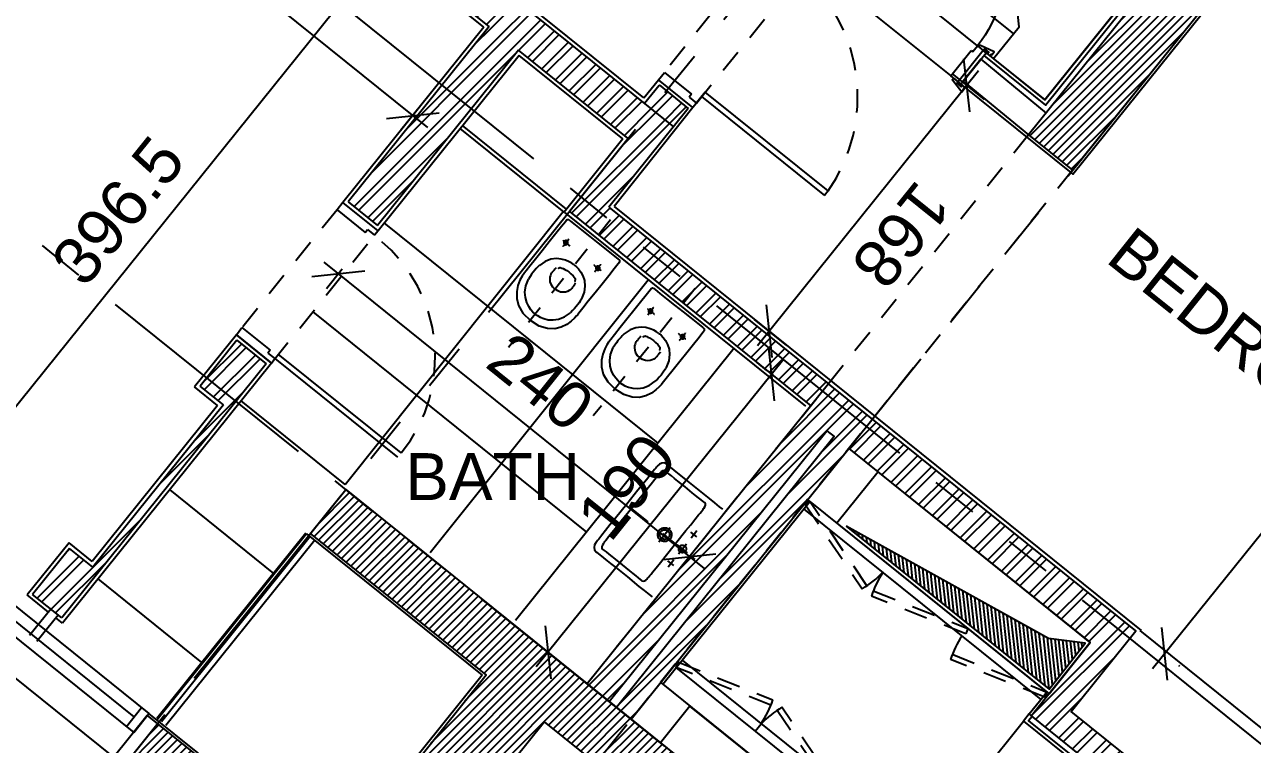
# Model space of a CAD drawing. Extents: x 186.8 to 246.9, y -2.6 to 70.8.
# Drawn here: x 212.29 to 218.83, y 41.99 to 45.83 of the extents above; entities that cross this region are included whole.
import ezdxf
from ezdxf.enums import TextEntityAlignment as Align

# ---------------------------------------------------------------- set-up
doc = ezdxf.new("R2010")
doc.units = 0
doc.header["$MEASUREMENT"] = 0
doc.header["$PDMODE"] = 35
doc.header["$PDSIZE"] = 0.3
for name, pattern in [('AXIS_100$0$A-AXIS$0$PHANTOM', [2.5, 1.25, -0.25, 0.25, -0.25, 0.25, -0.25]), ('CENTER', [2, 1.25, -0.25, 0.25, -0.25]), ('DASHDOTX2', [50.8, 25.4, -12.7, 0, -12.7]), ('HIDDEN2', [0.1875, 0.125, -0.0625]), ('S-9-10TH$0$HIDDEN2', [0.1875, 0.125, -0.0625])]:
    doc.linetypes.add(name, pattern=pattern)
doc.layers.get('0').update_dxf_attribs({"linetype": 'CONTINUOUS'})
doc.layers.get('DEFPOINTS').update_dxf_attribs({"linetype": 'CONTINUOUS'})
for name, color, linetype in [('00 tiling', 165, 'CONTINUOUS'), ('A-ALU', 9, 'CONTINUOUS'), ('A-AXIS-SANITARY', 10, 'DASHDOTX2'), ('A-closet', 252, 'CONTINUOUS'), ('a-dim', 3, 'CONTINUOUS'), ('A-Door', 1, 'CONTINUOUS'), ('A-DOORS', 1, 'CONTINUOUS'), ('A-FLOR-PFIX', 61, 'CONTINUOUS'), ('A-HATCH-CONC', 8, 'CONTINUOUS'), ('A-HATCH-WALL', 8, 'CONTINUOUS'), ('A-NOMENCLATURE', 3, 'CONTINUOUS'), ('A-PLASTER', 8, 'CONTINUOUS'), ('A-PORTE', 1, 'CONTINUOUS'), ('A-PROJ-TIL-BATH', 8, 'CONTINUOUS'), ('A-PROJECTION', 9, 'CONTINUOUS'), ('a-revetement', 1, 'CONTINUOUS'), ('A-sect-marble', 1, 'CONTINUOUS'), ('A-SECT-TILE', 12, 'CONTINUOUS'), ('a-shaft', 251, 'CONTINUOUS'), ('A-WALL', 4, 'CONTINUOUS'), ('AXIS_100$0$A-AXIS-100', 10, 'AXIS_100$0$A-AXIS$0$PHANTOM'), ('S-9-10TH$0$A-SHAFT 1ST', 8, 'CONTINUOUS'), ('S-9-10TH$0$A-SHAFT 9-10TH', 8, 'CONTINUOUS'), ('S-9-10TH$0$A-STR 9-10TH', 2, 'CONTINUOUS'), ('S-9-10TH$0$S-DROPBEAM 9-10th', 2, 'S-9-10TH$0$HIDDEN2')]:
    doc.layers.add(name, color=color, linetype=linetype)
doc.styles.add('A100-STEXT', font='ARIAL.TTF', dxfattribs={"height": 0.25})
doc.dimstyles.new('A100-DIM', dxfattribs={"dimtxt": 0.25, "dimasz": 0.2, "dimexe": 0.1, "dimexo": 0.3, "dimgap": 0.1, "dimtad": 1, "dimlfac": 100, "dimrnd": 0.5, "dimdsep": 46, "dimtxsty": 'A100-STEXT', "dimblk1": 'OBLIQUE', "dimblk2": 'OBLIQUE', "dimsah": 1, "dimcen": -0.05, "dimdle": 0.1, "dimclrd": 15, "dimclre": 15, "dimclrt": 256, "dimadec": 0, "dimazin": 0, "dimtfac": 0.28, "dimtix": 1, "dimtmove": 2, "dimatfit": 3, "dimldrblk": 'OBLIQUE', "dimfxl": 0, "dimtolj": 1, "dimarcsym": 0})
pattern_1 = [(45, (195.387175, -3e-10), (-0.022097087, 0.022097087), [])]
pattern_2 = [(45, (241.95445, -21.76068), (-0.06629126, 0.06629126), []), (45, (241.998645, -21.76068), (-0.06629126, 0.06629126), [])]

# ---------------------------------------------------------------- blocks, each defined once
blk = doc.blocks.new('_OBLIQUE')
at = {"color": 0, "linetype": 'ByBlock'}
blk.add_line((-0.5, -0.5), (0.5, 0.5), dxfattribs=at)
blk = doc.blocks.new('*D48')
at = {"layer": 'a-dim', "color": 15, "lineweight": -2}
for p, q in [((218.2935, 42.3989), (221.0823, 45.8667)), ((221.5694, 45.3466), (220.9417, 45.8514)), ((218.4384, 42.4107), (218.4341, 42.4142))]:
    blk.add_line(p, q, dxfattribs=at)
at = {"layer": 'DEFPOINTS', "color": 0}
for p in [(221.0196, 45.7888), (221.8032, 45.1586), (218.2046, 42.5987)]:
    blk.add_point(p, dxfattribs=at)
at = {"layer": 'a-dim', "color": 15, "lineweight": -2, "xscale": 0.2, "yscale": 0.2, "zscale": 0.2}
for p, rotation in [((221.0196, 45.7888), 51.19370933683439), ((218.3562, 42.4769), 231.1937093368344)]:
    blk.add_blockref('_OBLIQUE', p, dxfattribs=dict(at, rotation=rotation))
at = {"layer": 'a-dim', "insert": (219.5105, 44.2755), "char_height": 0.25, "attachment_point": 5, "rotation": 51.19371, "style": 'A100-STEXT'}
blk.add_mtext('\\A1;425', dxfattribs=at)
blk = doc.blocks.new('A$C3DEF75EA')
at = {"layer": 'A-DOORS'}
for p, q in [((-0.11, 0.68), (-0.06, 0.68)), ((-0.11, 0.56), (-0.11, 0.68)), ((-0.06, 0.68), (-0.06, 0.56)), ((-0.167, 0.63), (-0.193, 0.63)), ((-0.193, 0.625), (-0.193, 0.63)), ((-0.193, 0.61), (-0.193, 0.615)), ((-0.167, 0.61), (-0.193, 0.61)), ((-0.19, 0.63), (-0.19, 0.6445)), ((-0.19, 0.4905), (-0.19, 0.61)), ((-0.1705, 0.645), (-0.1895, 0.645)), ((-0.17, 0.63), (-0.17, 0.6445)), ((-0.17, 0.4905), (-0.17, 0.61)), ((-0.167, 0.6275), (-0.167, 0.63)), ((-0.12, 0.6275), (-0.167, 0.6275)), ((-0.167, 0.61), (-0.167, 0.6125)), ((-0.12, 0.6125), (-0.167, 0.6125)), ((-0.12, 0.602), (-0.12, 0.638)), ((-0.11, 0.64), (-0.118, 0.64)), ((-0.11, 0.6), (-0.118, 0.6)), ((-0.11, 0.6), (-0.11, 0.64)), ((-0.06, 0.64), (-0.052, 0.64)), ((-0.06, 0.6), (-0.06, 0.64)), ((-0.06, 0.6), (-0.052, 0.6)), ((-0.05, 0.602), (-0.05, 0.638)), ((-0.05, 0.6275), (-0.003, 0.6275)), ((-0.05, 0.6125), (-0.003, 0.6125)), ((-0.003, 0.63), (0.023, 0.63)), ((-0.003, 0.6275), (-0.003, 0.63)), ((-0.003, 0.61), (-0.003, 0.6125)), ((-0.003, 0.61), (0.023, 0.61)), ((0, 0.63), (0, 0.6445)), ((0, 0.4905), (0, 0.61)), ((0.0005, 0.645), (0.0195, 0.645)), ((0.02, 0.63), (0.02, 0.6445)), ((0.02, 0.4905), (0.02, 0.61)), ((0.023, 0.625), (0.023, 0.63)), ((0.023, 0.61), (0.023, 0.615)), ((-0.11, 0.12), (-0.11, 0.56)), ((-0.06, 0.56), (-0.06, 0.12)), ((-0.1705, 0.49), (-0.1895, 0.49)), ((-0.11, 0.483), (-0.11, 0.36)), ((-0.06, 0.483), (-0.06, 0.36)), ((0.0005, 0.49), (0.0195, 0.49)), ((-0.11, 0.12), (-0.11, 0)), ((-0.06, 0), (-0.06, 0.12)), ((-0.809, 0), (-0.781, 0.009)), ((-0.809, 0.009), (-0.781, 0)), ((0.009, 0), (-0.019, 0.009)), ((0.009, 0.009), (-0.019, 0)), ((-0.11, 0), (-0.06, 0)), ((-0.809, -0.215), (-0.781, -0.224)), ((-0.809, -0.224), (-0.781, -0.215)), ((0.009, -0.215), (-0.019, -0.224)), ((0.009, -0.224), (-0.019, -0.215))]:
    blk.add_line(p, q, dxfattribs=at)
at = {"layer": 'A-DOORS', "color": 8}
for p, q in [((-0.74, 0), (-0.06, 0)), ((-0.07, -0.215), (-0.73, -0.215))]:
    blk.add_line(p, q, dxfattribs=at)
at = {"layer": 'A-DOORS'}
for points in [[(-0.81, 0), (-0.825, 0), (-0.825, 0.01), (-0.83, 0.01), (-0.83, 0.03), (-0.7518, 0.0104, -0.381769), (-0.75, 0.0084), (-0.75, 0), (-0.78, 0), (-0.78, 0.01), (-0.81, 0.01), (-0.81, 0)], [(0.01, 0), (0.025, 0), (0.025, 0.01), (0.03, 0.01), (0.03, 0.03), (-0.0482, 0.0104, 0.381769), (-0.05, 0.0084), (-0.05, 0), (-0.02, 0), (-0.02, 0.01), (0.01, 0.01), (0.01, 0)], [(-0.81, -0.215), (-0.825, -0.215), (-0.825, -0.225), (-0.83, -0.225), (-0.83, -0.245), (-0.7518, -0.2254, 0.381769), (-0.75, -0.2234), (-0.75, -0.215), (-0.78, -0.215), (-0.78, -0.225), (-0.81, -0.225), (-0.81, -0.215)], [(0.01, -0.215), (0.025, -0.215), (0.025, -0.225), (0.03, -0.225), (0.03, -0.245), (-0.0482, -0.2254, -0.381769), (-0.05, -0.2234), (-0.05, -0.215), (-0.02, -0.215), (-0.02, -0.225), (0.01, -0.225), (0.01, -0.215)]]:
    blk.add_lwpolyline(points, format="xyb", dxfattribs=at)
for points in [[(-0.809, 0), (-0.781, 0), (-0.781, 0.009), (-0.809, 0.009)], [(0.009, 0), (-0.019, 0), (-0.019, 0.009), (0.009, 0.009)], [(-0.809, -0.215), (-0.781, -0.215), (-0.781, -0.224), (-0.809, -0.224)], [(0.009, -0.215), (-0.019, -0.215), (-0.019, -0.224), (0.009, -0.224)]]:
    blk.add_lwpolyline(points, close=True, dxfattribs=at)
for points in [[(-0.8, -0.215), (-0.8, 0), (-0.78, 0), (-0.78, -0.215), (-0.8, -0.215)], [(-0.73, -0.04), (-0.74, -0.04), (-0.74, 0), (-0.78, 0)], [(-0.78, 0), (-0.78, -0.215), (-0.73, -0.215), (-0.73, -0.04)], [(0, -0.215), (0, 0), (-0.02, 0), (-0.02, -0.215), (0, -0.215)], [(-0.07, -0.04), (-0.06, -0.04), (-0.06, 0), (-0.02, 0)], [(-0.02, 0), (-0.02, -0.215), (-0.07, -0.215), (-0.07, -0.04)]]:
    blk.add_lwpolyline(points, dxfattribs=at)
blk.add_arc((-0.0597, -0.0003), 0.6803, 90.02544, 179.97456, dxfattribs=at)
for centre, major_axis, start_param, end_param in [((-0.2006, 0.62), (0.00642, 0.00642), 4.914874, 6.080701), ((-0.1895, 0.6445), (-0.000354, 0.000354), -0.785398, 0.785398), ((-0.1705, 0.6445), (0.000354, 0.000354), 5.497787, 7.068583), ((-0.149, 0.62), (0.0138, 0.0138), 1.961403, 2.750986), ((-0.118, 0.638), (-0.00141, 0.00141), -0.785398, 0.785398), ((-0.118, 0.602), (0.00141, 0.00141), 2.356194, 3.926991), ((-0.052, 0.638), (0.00141, 0.00141), 5.497787, 7.068583), ((-0.052, 0.602), (-0.00141, 0.00141), 2.356194, 3.926991), ((-0.021, 0.62), (0.0138, 0.0138), 5.102996, 5.892578), ((0.0005, 0.6445), (-0.000354, 0.000354), -0.785398, 0.785398), ((0.0195, 0.6445), (0.000354, 0.000354), 5.497787, 7.068583), ((0.0306, 0.62), (0.00642, 0.00642), 1.773281, 2.939108), ((-0.1895, 0.4905), (0.000354, 0.000354), 2.356194, 3.926991), ((-0.1705, 0.4905), (-0.000354, 0.000354), 2.356194, 3.926991), ((0.0005, 0.4905), (0.000354, 0.000354), 2.356194, 3.926991), ((0.0195, 0.4905), (-0.000354, 0.000354), 2.356194, 3.926991)]:
    blk.add_ellipse(centre, major_axis=major_axis, ratio=1, start_param=start_param, end_param=end_param, dxfattribs=at)
blk = doc.blocks.new('A$C3405169C')
at = {"layer": 'A-ALU'}
for p, q in [((14.8628, 44.1644), (14.9443, 44.2657)), ((14.9018, 44.1331), (14.9833, 44.2344)), ((15.8327, 43.5513), (15.7512, 43.45)), ((15.8716, 43.52), (15.7902, 43.4187)), ((16.6785, 42.7042), (16.76, 42.8055)), ((16.7175, 42.6729), (16.799, 42.7742)), ((17.4422, 42.0901), (17.5237, 42.1914)), ((17.4812, 42.0587), (17.5626, 42.1601))]:
    blk.add_line(p, q, dxfattribs=at)
for points in [[(14.9443, 44.2657), (17.5626, 42.1601)], [(14.8628, 44.1644), (17.4812, 42.0587)], [(14.9425, 44.1837), (15.7919, 43.5006)], [(15.8309, 43.4693), (16.7193, 42.7549)], [(16.7582, 42.7236), (17.4829, 42.1407)]]:
    blk.add_lwpolyline(points, dxfattribs=at)
blk = doc.blocks.new('A$C59A015EB')
at = {"layer": 'A-ALU'}
blk.add_blockref('A$C3405169C', (0, 0), dxfattribs=at)
blk = doc.blocks.new('A$C4412624D')
for points in [[(-363.316505, 205.931824, 0), (-369.377186, 205.812927, 0), (-385.619804, 204.401184, 0), (-409.135235, 200.113983, 0), (-437.014357, 191.368836, 0), (-466.348038, 176.583069, 0), (-494.227158, 154.174194, 0), (-517.742592, 122.559601, 0), (-533.985207, 80.156738, 0), (-540.045876, 25.382996, 0)], [(-7.305237, 205.931824, 0), (-19.51413, 205.931824, 0), (-52.233948, 205.931824, 0), (-99.604431, 205.931824, 0), (-155.76532, 205.931824, 0), (-214.856354, 205.931793, 0), (-271.017242, 205.931793, 0), (-318.387726, 205.931793, 0), (-351.107536, 205.931763, 0), (-363.316406, 205.931763, 0)], [(-7.305237, 205.931824, 0), (-7.054718, 205.891724, 0), (-6.383331, 205.746399, 0), (-5.411285, 205.458283, 0), (-4.258881, 204.989777, 0), (-3.046356, 204.303314, 0), (-1.893951, 203.361298, 0), (-0.921936, 202.126221, 0), (-0.250519, 200.560455, 0), (0, 198.626465, 0)], [(-0.000031, 198.626618, 0), (-0.000031, 186.942688, 0), (-0.000031, 155.629791, 0), (-0.000031, 110.296204, 0), (-0.000031, 56.550171, 0), (0, 0, 0), (0, -53.746025, 0), (0, -99.079628, 0), (0.000031, -130.392528, 0), (0.000031, -142.076446, 0)], [(-497.934326, 27.701111, 0), (-497.803253, 31.697464, 0), (-496.723526, 42.562134, 0), (-493.665352, 58.608521, 0), (-487.598946, 78.150055, 0), (-477.494526, 99.500153, 0), (-462.322313, 120.972229, 0), (-441.052518, 140.879669, 0), (-412.655359, 157.53595, 0), (-376.101051, 169.254425, 0)], [(-283.871368, 169.254578, 0), (-285.531082, 169.495087, 0), (-290.24971, 170.096344, 0), (-297.636414, 170.87796, 0), (-307.300392, 171.659577, 0), (-318.850838, 172.260834, 0), (-331.896935, 172.501343, 0), (-346.047874, 172.200714, 0), (-360.912849, 171.17862, 0), (-376.101044, 169.254608, 0)], [(-167.899292, 27.713638, 0), (-167.94632, 31.783478, 0), (-168.779755, 42.831787, 0), (-171.43811, 59.116745, 0), (-176.960022, 78.896546, 0), (-186.383972, 100.429382, 0), (-200.748535, 121.973389, 0), (-221.092255, 141.786835, 0), (-248.453674, 158.127808, 0), (-283.871368, 169.254547, 0)], [(-128.633087, 134.554077, 0), (-126.879395, 134.554077, 0), (-122.179504, 134.554077, 0), (-115.375183, 134.554077, 0), (-107.308197, 134.554077, 0), (-98.820343, 134.554108, 0), (-90.753357, 134.554108, 0), (-83.949036, 134.554108, 0), (-79.249146, 134.554138, 0), (-77.495453, 134.554138, 0)], [(-93.019531, 135.467438, 0), (-93.196075, 137.437134, 0), (-93.705109, 139.291046, 0), (-94.515656, 140.998169, 0), (-95.596771, 142.527588, 0), (-96.917511, 143.848328, 0), (-98.446899, 144.929444, 0), (-100.154022, 145.740021, 0), (-102.007935, 146.249054, 0), (-103.977631, 146.425629, 0), (-103.977631, 146.425537, 0), (-105.947327, 146.248993, 0), (-107.801239, 145.73996, 0), (-109.508362, 144.929413, 0), (-111.03775, 143.848328, 0), (-112.358459, 142.527588, 0), (-113.439575, 140.99823, 0), (-114.250092, 139.291107, 0), (-114.759094, 137.437256, 0), (-114.935638, 135.46759, 0), (-114.93573, 135.467438, 0), (-114.759186, 133.497742, 0), (-114.250153, 131.643829, 0), (-113.439606, 129.936707, 0), (-112.35849, 128.407288, 0), (-111.03775, 127.086548, 0), (-109.508362, 126.005432, 0), (-107.801239, 125.194855, 0), (-105.947327, 124.685822, 0), (-103.977631, 124.509247, 0), (-103.977631, 124.509339, 0), (-102.007935, 124.685883, 0), (-100.154022, 125.194916, 0), (-98.446899, 126.005463, 0), (-96.917511, 127.086548, 0), (-95.596802, 128.407288, 0), (-94.515686, 129.936646, 0), (-93.70517, 131.643768, 0), (-93.196167, 133.49762, 0), (-93.019623, 135.467285, 0)], [(-103.977631, 156.470307, 0), (-103.977631, 154.841889, 0), (-103.977631, 150.477722, 0), (-103.977631, 144.159454, 0), (-103.977631, 136.668732, 0), (-103.977661, 128.787171, 0), (-103.977661, 121.296448, 0), (-103.977661, 114.97818, 0), (-103.977692, 110.614014, 0), (-103.977692, 108.985626, 0)], [(-239.127029, 93.496338, 0), (-244.453003, 93.570557, 0), (-249.945557, 93.674713, 0), (-255.392944, 93.798554, 0), (-260.583328, 93.931671, 0), (-265.304947, 94.063751, 0), (-269.345993, 94.184479, 0), (-272.494675, 94.283508, 0), (-274.5392, 94.350495, 0), (-275.267776, 94.375122, 0), (-275.267746, 94.375122, 0), (-277.177994, 94.160919, 0), (-282.297455, 93.202637, 0), (-289.709213, 91.026795, 0), (-298.496338, 87.159912, 0), (-307.741928, 81.128479, 0), (-316.529068, 72.45903, 0), (-323.940826, 60.67807, 0), (-329.060295, 45.312103, 0), (-330.970551, 25.887634, 0)], [(-222.988953, 73.828949, 0), (-223.338638, 74.133179, 0), (-224.304276, 74.948532, 0), (-225.760712, 76.128952, 0), (-227.582809, 77.528443, 0), (-229.645447, 79.000946, 0), (-231.823486, 80.400421, 0), (-233.99176, 81.580872, 0), (-236.025146, 82.39621, 0), (-237.798523, 82.70047, 0)], [(-222.988953, 73.828949, 0), (-222.415253, 72.286972, 0), (-220.969742, 67.851441, 0), (-219.065781, 60.807938, 0), (-217.11673, 51.442078, 0), (-215.53595, 40.039414, 0), (-214.736816, 26.885574, 0), (-215.132675, 12.266113, 0), (-217.136887, -3.533356, 0), (-221.162842, -20.227234, 0)], [(-363.316505, -149.381658, 0), (-369.377186, -149.461094, 0), (-385.619804, -148.580885, 0), (-409.135235, -145.063267, 0), (-437.014357, -137.230472, 0), (-466.348038, -123.404728, 0), (-494.227158, -101.908272, 0), (-517.742592, -71.063339, 0), (-533.985207, -29.192154, 0), (-540.045876, 25.383057, 0)], [(-497.934326, 27.701111, 0), (-497.877174, 23.658875, 0), (-496.982231, 12.679642, 0), (-494.164284, -3.515335, 0), (-488.338104, -23.204819, 0), (-478.41848, -44.667587, 0), (-463.320183, -66.182388, 0), (-441.957998, -86.028, 0), (-413.246702, -102.483177, 0), (-376.101074, -113.826691, 0)], [(-239.127029, -38.068466, 0), (-244.453003, -38.14267, 0), (-249.945557, -38.246841, 0), (-255.392944, -38.370651, 0), (-260.583328, -38.503769, 0), (-265.304947, -38.635849, 0), (-269.345993, -38.756561, 0), (-272.494675, -38.855591, 0), (-274.5392, -38.922577, 0), (-275.267776, -38.947189, 0), (-275.267746, -38.947235, 0), (-277.177994, -38.733047, 0), (-282.297455, -37.774811, 0), (-289.709213, -35.599045, 0), (-298.496338, -31.732208, 0), (-307.741928, -25.700821, 0), (-316.529068, -17.031387, 0), (-323.940826, -5.250381, 0), (-329.060295, 10.115692, 0), (-330.970551, 29.540344, 0)], [(-167.899292, 27.713638, 0), (-167.835449, 23.744888, 0), (-168.391693, 12.949295, 0), (-170.689728, -3.00711, 0), (-175.851273, -22.458359, 0), (-184.998032, -43.738403, 0), (-199.251709, -65.181274, 0), (-219.733994, -85.120949, 0), (-247.56662, -101.891426, 0), (-283.871277, -113.826691, 0)], [(-221.162796, -20.227218, 0), (-221.512482, -20.531448, 0), (-222.478119, -21.346786, 0), (-223.934555, -22.527222, 0), (-225.756668, -23.926681, 0), (-227.819305, -25.39917, 0), (-229.99733, -26.79863, 0), (-232.165619, -27.97905, 0), (-234.19902, -28.794388, 0), (-235.972382, -29.098617, 0)], [(-103.977631, -101.042419, 0), (-103.977631, -99.414001, 0), (-103.977631, -95.049827, 0), (-103.977631, -88.731552, 0), (-103.977631, -81.240814, 0), (-103.977661, -73.359253, 0), (-103.977661, -65.868515, 0), (-103.977661, -59.550239, 0), (-103.977692, -55.186066, 0), (-103.977692, -53.557648, 0)], [(-283.871368, -113.826683, 0), (-285.531082, -114.067184, 0), (-290.24971, -114.668434, 0), (-297.636414, -115.450065, 0), (-307.300392, -116.231693, 0), (-318.850838, -116.832943, 0), (-331.896935, -117.073444, 0), (-346.047874, -116.772819, 0), (-360.912849, -115.750694, 0), (-376.101044, -113.826691, 0)], [(-128.633087, -79.126785, 0), (-126.879395, -79.126785, 0), (-122.179504, -79.126785, 0), (-115.375183, -79.126785, 0), (-107.308197, -79.126793, 0), (-98.820343, -79.126793, 0), (-90.753357, -79.1268, 0), (-83.949036, -79.1268, 0), (-79.249146, -79.126808, 0), (-77.495453, -79.126816, 0)], [(-93.019531, -80.039558, 0), (-93.196075, -78.069855, 0), (-93.705109, -76.215965, 0), (-94.515656, -74.508842, 0), (-95.596771, -72.979439, 0), (-96.917511, -71.658707, 0), (-98.446899, -70.577591, 0), (-100.154022, -69.767044, 0), (-102.007935, -69.258026, 0), (-103.977631, -69.081474, 0), (-103.977631, -69.081459, 0), (-105.947327, -69.258011, 0), (-107.801239, -69.767036, 0), (-109.508362, -70.577583, 0), (-111.03775, -71.658699, 0), (-112.358459, -72.979431, 0), (-113.439575, -74.508835, 0), (-114.250092, -76.21595, 0), (-114.759094, -78.069839, 0), (-114.935638, -80.039543, 0), (-114.93573, -80.039558, 0), (-114.759186, -82.009262, 0), (-114.250153, -83.863159, 0), (-113.439606, -85.570282, 0), (-112.35849, -87.099686, 0), (-111.03775, -88.420425, 0), (-109.508362, -89.501541, 0), (-107.801239, -90.312088, 0), (-105.947327, -90.821113, 0), (-103.977631, -90.997673, 0), (-103.977631, -90.997658, 0), (-102.007935, -90.821106, 0), (-100.154022, -90.31208, 0), (-98.446899, -89.501533, 0), (-96.917511, -88.420418, 0), (-95.596802, -87.099678, 0), (-94.515686, -85.570274, 0), (-93.70517, -83.863144, 0), (-93.196167, -82.009254, 0), (-93.019623, -80.039543, 0)], [(-7.305237, -149.381658, 0), (-19.51413, -149.381658, 0), (-52.233948, -149.381658, 0), (-99.604431, -149.381658, 0), (-155.76532, -149.381658, 0), (-214.856354, -149.38166, 0), (-271.017242, -149.38166, 0), (-318.387726, -149.38166, 0), (-351.107536, -149.381662, 0), (-363.316406, -149.381662, 0)], [(-7.305237, -149.381658, 0), (-7.054718, -149.341568, 0), (-6.383331, -149.196247, 0), (-5.411285, -148.908123, 0), (-4.258881, -148.439623, 0), (-3.046356, -147.753174, 0), (-1.893951, -146.811207, 0), (-0.921936, -145.576141, 0), (-0.250519, -144.010414, 0), (0, -142.076446, 0)]]:
    blk.add_polyline3d(points)
at = {"layer": 'A-AXIS-SANITARY', "linetype": 'CENTER', "ltscale": 0.1}
blk.add_line((136.288241, 26.88557), (-721.794139, 26.885582), dxfattribs=at)
blk = doc.blocks.new('*D64')
at = {"layer": 'a-dim', "color": 15, "lineweight": -2}
for p, q in [((211.6582, 43.0704), (214.2684, 46.3161)), ((214.3592, 46.1147), (214.2836, 46.1755)), ((211.8744, 43.0249), (211.7988, 43.0857))]:
    blk.add_line(p, q, dxfattribs=at)
at = {"layer": 'DEFPOINTS', "color": 0}
for p in [(214.1255, 46.3027), (214.2057, 46.2382), (211.6406, 43.2129)]:
    blk.add_point(p, dxfattribs=at)
at = {"layer": 'a-dim', "color": 15, "lineweight": -2, "xscale": 0.2, "yscale": 0.2, "zscale": 0.2}
for p, rotation in [((214.2057, 46.2382), 51.19370936248561), ((211.7209, 43.1484), 231.1937093624856)]:
    blk.add_blockref('_OBLIQUE', p, dxfattribs=dict(at, rotation=rotation))
at = {"layer": 'a-dim', "insert": (212.7858, 44.836), "char_height": 0.25, "attachment_point": 5, "rotation": 51.19371, "style": 'A100-STEXT'}
blk.add_mtext('\\A1;396.5', dxfattribs=at)
blk = doc.blocks.new('*D66')
at = {"layer": 'a-dim', "color": 15, "lineweight": -2}
for p, q in [((212.3443, 47.3502), (212.0908, 47.035)), ((212.0756, 47.1756), (214.4324, 45.2802)), ((214.5452, 45.5801), (214.2918, 45.265))]:
    blk.add_line(p, q, dxfattribs=at)
at = {"layer": 'DEFPOINTS', "color": 0}
for p in [(212.5323, 47.5839), (214.7333, 45.8139), (214.3545, 45.3429)]:
    blk.add_point(p, dxfattribs=at)
at = {"layer": 'a-dim', "color": 15, "lineweight": -2, "xscale": 0.2, "yscale": 0.2, "zscale": 0.2}
for p, rotation in [((212.1535, 47.1129), 141.1937093624821), ((214.3545, 45.3429), 321.1937093624821)]:
    blk.add_blockref('_OBLIQUE', p, dxfattribs=dict(at, rotation=rotation))
at = {"layer": 'a-dim', "insert": (213.3966, 46.4053), "char_height": 0.25, "attachment_point": 5, "rotation": 321.19371, "style": 'A100-STEXT'}
blk.add_mtext('\\A1;282.5', dxfattribs=at)
blk = doc.blocks.new('*D67')
at = {"layer": 'a-dim', "color": 15, "lineweight": -2}
for p, q in [((213.8801, 44.5615), (215.9062, 42.9321)), ((213.9785, 44.5243), (213.8953, 44.4209)), ((215.8487, 43.0202), (215.7656, 42.9168))]:
    blk.add_line(p, q, dxfattribs=at)
at = {"layer": 'DEFPOINTS', "color": 0}
for p in [(214.1665, 44.7581), (216.0367, 43.254), (215.8283, 42.9948)]:
    blk.add_point(p, dxfattribs=at)
at = {"layer": 'a-dim', "color": 15, "lineweight": -2, "xscale": 0.2, "yscale": 0.2, "zscale": 0.2}
for p, rotation in [((213.958, 44.4989), 141.1937093696341), ((215.8283, 42.9948), 321.1937093696342)]:
    blk.add_blockref('_OBLIQUE', p, dxfattribs=dict(at, rotation=rotation))
at = {"layer": 'a-dim', "insert": (215.0358, 43.9242), "char_height": 0.25, "attachment_point": 5, "rotation": 321.19371, "style": 'A100-STEXT'}
blk.add_mtext('\\A1;240', dxfattribs=at)
blk = doc.blocks.new('*D68')
at = {"layer": 'a-dim', "color": 15, "lineweight": -2}
for p, q in [((216.3286, 44.0433), (215.0125, 42.4069)), ((216.2404, 43.9859), (216.188, 44.0281)), ((215.0497, 42.5053), (214.9973, 42.5475))]:
    blk.add_line(p, q, dxfattribs=at)
at = {"layer": 'DEFPOINTS', "color": 0}
for p in [(216.4742, 43.7979), (215.0752, 42.4848), (215.2835, 42.3173)]:
    blk.add_point(p, dxfattribs=at)
at = {"layer": 'a-dim', "color": 15, "lineweight": -2, "xscale": 0.2, "yscale": 0.2, "zscale": 0.2}
for p, rotation in [((216.2659, 43.9654), 51.19370936963387), ((215.0752, 42.4848), 231.1937093696339)]:
    blk.add_blockref('_OBLIQUE', p, dxfattribs=dict(at, rotation=rotation))
at = {"layer": 'a-dim', "insert": (215.4931, 43.3678), "char_height": 0.25, "attachment_point": 5, "rotation": 51.19371, "style": 'A100-STEXT'}
blk.add_mtext('\\A1;190', dxfattribs=at)
blk = doc.blocks.new('*D138')
at = {"layer": 'a-dim', "color": 15, "lineweight": -2}
for p, q in [((209.6317, 43.9414), (212.6087, 41.5786)), ((209.752, 43.9321), (209.7722, 43.9575)), ((212.5723, 41.6937), (212.5925, 41.7191))]:
    blk.add_line(p, q, dxfattribs=at)
at = {"layer": 'DEFPOINTS', "color": 0}
for p in [(209.5655, 43.6971), (212.5303, 41.6408), (212.3858, 41.4587)]:
    blk.add_point(p, dxfattribs=at)
at = {"layer": 'a-dim', "color": 15, "lineweight": -2, "xscale": 0.2, "yscale": 0.2, "zscale": 0.2}
for p, rotation in [((209.7101, 43.8792), 141.5617516908165), ((212.5303, 41.6408), 321.5617516908165)]:
    blk.add_blockref('_OBLIQUE', p, dxfattribs=dict(at, rotation=rotation))
at = {"layer": 'a-dim', "insert": (211.2618, 42.9384), "char_height": 0.25, "attachment_point": 5, "rotation": 321.56175, "style": 'A100-STEXT'}
blk.add_mtext('\\A1;360', dxfattribs=at)
blk = doc.blocks.new('*D143')
at = {"layer": 'a-dim', "color": 15, "lineweight": -2}
for p, q in [((217.3675, 45.5818), (216.1894, 44.1168)), ((217.3998, 45.4276), (217.227, 45.5665)), ((216.3469, 44.1184), (216.1741, 44.2574))]:
    blk.add_line(p, q, dxfattribs=at)
at = {"layer": 'DEFPOINTS', "color": 0}
for p in [(217.6335, 45.2395), (216.252, 44.1947), (216.5807, 43.9304)]:
    blk.add_point(p, dxfattribs=at)
at = {"layer": 'a-dim', "color": 15, "lineweight": -2, "xscale": 0.2, "yscale": 0.2, "zscale": 0.2}
for p, rotation in [((217.3049, 45.5039), 51.19370936963506), ((216.252, 44.1947), 231.1937093696351)]:
    blk.add_blockref('_OBLIQUE', p, dxfattribs=dict(at, rotation=rotation))
at = {"layer": 'a-dim', "insert": (216.9559, 44.7066), "char_height": 0.25, "attachment_point": 5, "rotation": 231.19371, "style": 'A100-STEXT'}
blk.add_mtext('\\A1;168', dxfattribs=at)

msp = doc.modelspace()

# ---------------------------------------------------------------- hatches: boundary and pattern name
at = {"layer": 'A-HATCH-CONC', "ltscale": 4}
h = msp.add_hatch(dxfattribs=at)
h.set_pattern_fill('ANSI31', color=256, scale=0.25, style=0)
h.set_pattern_definition(pattern_1)
h.paths.add_polyline_path([(218.52248, 47.79699), (218.71048, 48.03075), (219.65339, 47.27246), (217.86733, 45.05154), (217.63355, 45.23955), (219.2316, 47.22668)])
h = msp.add_hatch(dxfattribs=at)
h.set_pattern_fill('ANSI31', color=256, scale=0.25, style=0)
h.set_pattern_definition(pattern_1)
h.paths.add_polyline_path([(215.05647, 42.11482), (216.30326, 41.11206), (216.33459, 41.15103), (216.56837, 40.96301), (216.28635, 40.61233), (216.48117, 40.45565), (216.91993, 41.00124), (213.99767, 43.35132), (213.80969, 43.11758), (214.74478, 42.36551), (213.93009, 41.35247), (212.99496, 42.10449), (211.36557, 40.07839), (214.28783, 37.72831), (214.78918, 38.35172), (214.59436, 38.5084), (214.31235, 38.15773), (214.07857, 38.34573), (214.10991, 38.3847), (212.86308, 39.3874)])
h.paths.add_polyline_path([(213.74208, 41.11869), (212.55137, 39.63807), (211.85003, 40.2021), (213.04076, 41.68273)], flags=16)
at = {"layer": 'A-HATCH-WALL'}
h = msp.add_hatch(dxfattribs=at)
h.set_pattern_fill('ANSI32', color=256, scale=0.25, style=0)
h.set_pattern_definition(pattern_2)
h.paths.add_polyline_path([(215.74395, 45.28342), (213.67566, 46.94674), (213.58792, 46.83765), (212.66059, 47.58341), (212.74833, 47.6925), (212.54422, 47.85665), (212.54422, 47.6), (215.50172, 45.22157), (215.18838, 44.83194), (216.47417, 43.7979), (216.56817, 43.91479), (215.39927, 44.85482)])
h = msp.add_hatch(dxfattribs=at)
h.set_pattern_fill('ANSI32', color=256, scale=0.25, style=0)
h.set_pattern_definition(pattern_2)
h.paths.add_polyline_path([(214.0106, 44.88341), (214.16646, 44.75807), (214.91722, 45.69162), (214.76137, 45.81696)])
h.paths.add_polyline_path([(212.65105, 42.93754), (212.52637, 43.03781), (212.32982, 42.7934), (212.48567, 42.66806), (213.57441, 44.02187), (213.41855, 44.14721), (213.222, 43.9028), (213.34668, 43.80253)])
h = msp.add_hatch(dxfattribs=at)
h.set_pattern_fill('ANSI32', color=256, scale=0.25, style=0)
h.set_pattern_definition(pattern_2)
h.paths.add_polyline_path([(215.74395, 45.28342), (215.82167, 45.38006), (215.66644, 45.50618), (215.5881, 45.40876)])
h = msp.add_hatch(dxfattribs=at)
h.set_pattern_fill('ANSI32', color=256, scale=0.25, style=0)
h.set_pattern_definition([(45, (195.38718, -3e-10), (-0.06629126, 0.06629126), []), (45, (195.43137, -3e-10), (-0.06629126, 0.06629126), [])])
h.paths.add_polyline_path([(216.67662, 43.57093), (217.96241, 42.53689), (217.64907, 42.14726), (219.59724, 40.58053), (219.69124, 40.69742), (218.85353, 41.37111), (221.86164, 45.11161), (221.74475, 45.20561), (218.73664, 41.46512), (217.85996, 42.17014), (218.20464, 42.59874), (216.56817, 43.91479), (215.28346, 42.31729), (215.40035, 42.22328), (216.55973, 43.66493), (216.59869, 43.6336), (215.43931, 42.19195), (215.51724, 42.12928)])
at = {"layer": 'a-shaft'}
h = msp.add_hatch(dxfattribs=at)
h.set_pattern_fill('_USER,_O', color=256, scale=0.02, angle=135, pattern_type=0)
h.set_pattern_definition([(96.193709368, (-278346.752795, 193593.535597), (-0.0198832563094, -0.0021578041), [])])
h.paths.add_polyline_path([(216.66286, 43.15751), (217.74382, 42.28902), (217.93429, 42.53384), (217.73901, 42.55908)])

# ---------------------------------------------------------------- linework, layer by layer
at = {"layer": '00 tiling', "ltscale": 0.4}
for p, q in [((213.99463, 43.37943), (215.15606, 44.83226)), ((215.6605, 43.59884), (214.20269, 44.77121)), ((214.44686, 43.01575), (215.60829, 44.46857)), ((213.82199, 44.29782), (215.2798, 43.12545)), ((213.99463, 43.37943), (213.44129, 43.82443)), ((213.99463, 43.37943), (213.44129, 43.82443)), ((213.06002, 43.35033), (213.61327, 42.90555)), ((213.23211, 42.43143), (212.67882, 42.87632)), ((213.23211, 42.43143), (212.67882, 42.87632))]:
    msp.add_line(p, q, dxfattribs=at)
at = {"layer": 'A-ALU'}
for p, q in [((212.42722, 42.71506), (212.31415, 42.57445)), ((212.46619, 42.68373), (212.35311, 42.54312))]:
    msp.add_line(p, q, dxfattribs=at)
msp.add_lwpolyline([(210.14346, 44.03195), (212.76181, 41.92627)], dxfattribs=at)
at = {"layer": 'A-AXIS-SANITARY', "linetype": 'CENTER', "ltscale": 0.1}
msp.add_line((215.50901, 43.25803), (215.85602, 42.97897), dxfattribs=at)
at = {"layer": 'A-closet'}
for p, q in [((213.7886, 43.11529), (212.99267, 42.12558)), ((218.22573, 42.60103), (219.07903, 41.91481))]:
    msp.add_line(p, q, dxfattribs=at)
at = {"layer": 'A-Door', "linetype": 'HIDDEN2'}
for points in [[(216.77325, 42.83989), (216.46896, 43.28879), (216.44414, 43.27194), (216.74795, 42.82375)], [(216.80685, 42.81288), (217.31057, 42.61196), (217.29944, 42.58411), (216.79651, 42.7847)], [(217.22766, 42.47446), (217.73138, 42.27355), (217.72025, 42.24569), (217.21731, 42.44629)], [(216.26139, 42.2034), (215.75767, 42.40431), (215.7688, 42.43217), (216.27174, 42.23158)], [(216.29499, 42.17638), (216.59928, 41.72749), (216.62411, 41.74434), (216.32029, 42.19253)]]:
    msp.add_lwpolyline(points, dxfattribs=at)
at = {"layer": 'A-FLOR-PFIX'}
for p, q in [((216.06669, 44.10392), (214.90104, 42.65448)), ((213.78558, 43.11988), (212.992, 42.13275)), ((213.80897, 43.10108), (213.01574, 42.1144)), ((213.83235, 43.08229), (213.03911, 42.0956))]:
    msp.add_line(p, q, dxfattribs=at)
msp.add_lwpolyline([(217.44718, 45.64608), (217.58351, 45.8156), (217.55299, 46.09679), (218.25554, 46.97039), (218.68414, 46.62571), (217.71992, 45.42673)], close=True, dxfattribs=at)
for points in [[(216.00525, 43.24673), (215.98861, 43.26011), (215.96312, 43.28062), (215.93466, 43.3035), (215.87281, 43.35324), (215.81096, 43.40298), (215.7825, 43.42587), (215.75701, 43.44637), (215.73546, 43.4637), (215.71885, 43.47706), (215.70815, 43.48566), (215.70534, 43.48792), (215.70437, 43.4887), (215.69351, 43.49343), (215.68089, 43.49264), (215.66807, 43.48673), (215.65657, 43.47612), (215.65564, 43.47496), (215.65291, 43.47157), (215.64852, 43.4661), (215.64257, 43.45871), (215.6265, 43.43873), (215.60566, 43.41281), (215.58099, 43.38214), (215.55347, 43.34792), (215.49365, 43.27353), (215.43382, 43.19914), (215.4063, 43.16491), (215.38163, 43.13425), (215.36079, 43.10833), (215.34472, 43.08835), (215.33878, 43.08095), (215.33438, 43.07549), (215.33166, 43.0721), (215.33072, 43.07094), (215.32282, 43.05743), (215.3198, 43.04363), (215.32174, 43.03115), (215.32869, 43.02155), (215.32965, 43.02077), (215.33247, 43.01851), (215.34316, 43.00991), (215.35978, 42.99655), (215.38132, 42.97922), (215.40682, 42.95871), (215.43528, 42.93583), (215.49713, 42.88609), (215.55897, 42.83635), (215.58743, 42.81347), (215.61293, 42.79296), (215.62957, 42.77958)], [(215.69924, 43.45035), (215.69327, 43.45246), (215.68588, 43.45107), (215.678, 43.44653), (215.67055, 43.4392), (215.66969, 43.43813), (215.66717, 43.435), (215.66312, 43.42995), (215.65763, 43.42313), (215.65082, 43.41466), (215.64279, 43.40469), (215.62356, 43.38076), (215.60079, 43.35246), (215.57539, 43.32087), (215.52017, 43.2522), (215.46495, 43.18354), (215.43954, 43.15195), (215.41678, 43.12364), (215.39754, 43.09972), (215.38952, 43.08974), (215.38271, 43.08127), (215.37722, 43.07445), (215.37316, 43.0694), (215.37065, 43.06628), (215.36978, 43.0652), (215.36422, 43.05636), (215.36147, 43.04768), (215.3617, 43.04017), (215.36505, 43.03478), (215.36741, 43.03289), (215.37407, 43.02753), (215.38441, 43.01921), (215.39784, 43.00841), (215.41372, 42.99564), (215.43145, 42.98139), (215.46997, 42.9504), (215.5085, 42.91942), (215.52623, 42.90516), (215.54211, 42.89239), (215.55553, 42.8816), (215.56588, 42.87327), (215.57254, 42.86792), (215.5749, 42.86602), (215.58088, 42.8639), (215.58827, 42.86529), (215.59615, 42.86983), (215.6036, 42.87717), (215.60446, 42.87824), (215.60698, 42.88137), (215.61104, 42.88641), (215.61652, 42.89324), (215.62333, 42.90171), (215.63136, 42.91168), (215.6506, 42.93561), (215.67336, 42.96391), (215.69877, 42.9955), (215.75398, 43.06417), (215.8092, 43.13283), (215.83461, 43.16442), (215.85737, 43.19273), (215.87661, 43.21665), (215.88463, 43.22662), (215.89144, 43.23509), (215.89693, 43.24192), (215.90099, 43.24696), (215.90351, 43.25009), (215.90437, 43.25116), (215.90993, 43.26001), (215.91267, 43.26868), (215.91245, 43.2762), (215.9091, 43.28158), (215.90674, 43.28348), (215.90008, 43.28883), (215.88973, 43.29716), (215.87631, 43.30795), (215.86042, 43.32072), (215.8427, 43.33498), (215.80417, 43.36596), (215.76564, 43.39695), (215.74792, 43.4112), (215.73203, 43.42398), (215.71861, 43.43477), (215.70826, 43.44309), (215.7016, 43.44845), (215.69924, 43.45035), (215.69924, 43.45035)], [(215.71871, 43.14045), (215.72151, 43.13795), (215.72401, 43.13523), (215.72618, 43.13233), (215.72803, 43.12925), (215.72956, 43.12604), (215.73077, 43.12271), (215.73164, 43.1193), (215.73219, 43.11582), (215.7324, 43.11231), (215.73228, 43.10879), (215.73181, 43.10528), (215.731, 43.10182), (215.72985, 43.09842), (215.72835, 43.09512), (215.7265, 43.09193), (215.7243, 43.08889), (215.7218, 43.08609), (215.71909, 43.0836), (215.71618, 43.08142), (215.71311, 43.07957), (215.7099, 43.07804), (215.70657, 43.07683), (215.70316, 43.07595), (215.69969, 43.07541), (215.69617, 43.07519), (215.69265, 43.07532), (215.68914, 43.07578), (215.68568, 43.07658), (215.68228, 43.07773), (215.67897, 43.07923), (215.67578, 43.08108), (215.67274, 43.08329), (215.66993, 43.08578), (215.66744, 43.0885), (215.66527, 43.09141), (215.66342, 43.09448), (215.66189, 43.0977), (215.66068, 43.10102), (215.65981, 43.10444), (215.65926, 43.10791), (215.65905, 43.11143), (215.65918, 43.11495), (215.65964, 43.11846), (215.66045, 43.12192), (215.6616, 43.12532), (215.6631, 43.12863), (215.66494, 43.13181), (215.66715, 43.13485), (215.66964, 43.13766), (215.67236, 43.14015), (215.67527, 43.14232), (215.67834, 43.14417), (215.68155, 43.1457), (215.68488, 43.14691), (215.68829, 43.14779), (215.69177, 43.14833), (215.69528, 43.14855), (215.6988, 43.14842), (215.70231, 43.14796), (215.70578, 43.14715), (215.70917, 43.146), (215.71248, 43.1445), (215.71567, 43.14265), (215.71871, 43.14045), (215.71871, 43.14045)], [(215.66451, 43.07306), (215.72553, 43.14893)], [(215.71176, 43.13181), (215.71372, 43.13006), (215.71545, 43.12817), (215.71697, 43.12614), (215.71826, 43.124), (215.71933, 43.12176), (215.72017, 43.11943), (215.72078, 43.11705), (215.72116, 43.11463), (215.7213, 43.11218), (215.72122, 43.10972), (215.72089, 43.10727), (215.72033, 43.10485), (215.71953, 43.10248), (215.71848, 43.10018), (215.71719, 43.09796), (215.71566, 43.09584), (215.71391, 43.09388), (215.71202, 43.09214), (215.70999, 43.09063), (215.70785, 43.08934), (215.70561, 43.08827), (215.70329, 43.08743), (215.70091, 43.08681), (215.69848, 43.08643), (215.69603, 43.08628), (215.69357, 43.08637), (215.69113, 43.08669), (215.68871, 43.08725), (215.68634, 43.08805), (215.68403, 43.0891), (215.68181, 43.09039), (215.67969, 43.09192), (215.67773, 43.09367), (215.67599, 43.09556), (215.67448, 43.09759), (215.67318, 43.09974), (215.67212, 43.10198), (215.67128, 43.1043), (215.67067, 43.10668), (215.67029, 43.10911), (215.67014, 43.11156), (215.67023, 43.11402), (215.67055, 43.11646), (215.67111, 43.11888), (215.67192, 43.12125), (215.67296, 43.12356), (215.67425, 43.12578), (215.67579, 43.1279), (215.67753, 43.12985), (215.67942, 43.13159), (215.68145, 43.1331), (215.68359, 43.1344), (215.68583, 43.13547), (215.68815, 43.13631), (215.69053, 43.13692), (215.69296, 43.1373), (215.69541, 43.13745), (215.69787, 43.13737), (215.70032, 43.13704), (215.70273, 43.13648), (215.70511, 43.13568), (215.70741, 43.13463), (215.70964, 43.13334), (215.71176, 43.13181), (215.71176, 43.13181)], [(215.86745, 43.09947), (215.8349, 43.12564)], [(215.86751, 43.13118), (215.83715, 43.09343)], [(215.81721, 43.01417), (215.7636, 43.05728)], [(215.76935, 43.00912), (215.81246, 43.06273)], [(215.80329, 43.05132), (215.80483, 43.04994), (215.80621, 43.04844), (215.80741, 43.04684), (215.80843, 43.04514), (215.80927, 43.04337), (215.80994, 43.04154), (215.81042, 43.03965), (215.81072, 43.03774), (215.81084, 43.0358), (215.81077, 43.03386), (215.81051, 43.03192), (215.81007, 43.03001), (215.80943, 43.02814), (215.8086, 43.02632), (215.80758, 43.02456), (215.80637, 43.02288), (215.80499, 43.02134), (215.8035, 43.01996), (215.80189, 43.01877), (215.8002, 43.01774), (215.79843, 43.0169), (215.79659, 43.01623), (215.79471, 43.01575), (215.79279, 43.01544), (215.79085, 43.01532), (215.78891, 43.01539), (215.78697, 43.01565), (215.78506, 43.01609), (215.78319, 43.01672), (215.78136, 43.01755), (215.77961, 43.01857), (215.77793, 43.01978), (215.77638, 43.02116), (215.77501, 43.02266), (215.77381, 43.02427), (215.77279, 43.02596), (215.77194, 43.02773), (215.77128, 43.02957), (215.7708, 43.03146), (215.7705, 43.03337), (215.77038, 43.03531), (215.77045, 43.03726), (215.7707, 43.03919), (215.77115, 43.0411), (215.77178, 43.04298), (215.77261, 43.0448), (215.77363, 43.04656), (215.77484, 43.04824), (215.77622, 43.04978), (215.77772, 43.05115), (215.77932, 43.05235), (215.78102, 43.05337), (215.78279, 43.05422), (215.78462, 43.05488), (215.78651, 43.05537), (215.78842, 43.05567), (215.79036, 43.05578), (215.79231, 43.05572), (215.79424, 43.05546), (215.79615, 43.05502), (215.79803, 43.05438), (215.79985, 43.05355), (215.80161, 43.05253), (215.80329, 43.05132), (215.80329, 43.05132)], [(215.74468, 42.9468), (215.71213, 42.97298)], [(215.71438, 42.94076), (215.74474, 42.97851)]]:
    msp.add_lwpolyline(points, dxfattribs=at)
at = {"layer": 'A-PLASTER'}
for p, q in [((214.73325, 45.81391), (212.53227, 47.58394)), ((215.58504, 45.43688), (213.67261, 46.97486)), ((214.73325, 45.81391), (213.98249, 44.88035)), ((214.92028, 45.6635), (214.16951, 44.72995)), ((215.4736, 45.21852), (214.92028, 45.6635)), ((215.58504, 45.43688), (215.66276, 45.53352)), ((215.8459, 45.38623), (215.42739, 44.85787)), ((215.16026, 44.82888), (214.60693, 45.27387)), ((215.17279, 44.84447), (214.61947, 45.28945)), ((215.4736, 45.21852), (215.16026, 44.82888)), ((215.42739, 44.85787), (218.23276, 42.60179)), ((215.16026, 44.82888), (216.44605, 43.79485)), ((213.4155, 44.17533), (213.1925, 43.89803)), ((213.4155, 44.17533), (213.60252, 44.02492)), ((213.60252, 44.02492), (212.48872, 42.63994)), ((213.31546, 43.79914), (213.1925, 43.89803)), ((213.31546, 43.79914), (212.64767, 42.96876)), ((213.7886, 43.11529), (214.72369, 42.36322)), ((212.5247, 43.06764), (212.3017, 42.79035)), ((212.64767, 42.96876), (212.5247, 43.06764)), ((212.41469, 42.69948), (212.3017, 42.79035)), ((212.48872, 42.63994), (212.45365, 42.66814)), ((214.72369, 42.36322), (213.9278, 41.37356)), ((213.9278, 41.37356), (212.94981, 42.16005))]:
    msp.add_line(p, q, dxfattribs=at)
for points in [[(217.27347, 45.50987), (217.86961, 45.03045), (219.53974, 47.1072)], [(215.67391, 42.3241), (215.6856, 42.3147), (216.46896, 43.28878), (216.45727, 43.29818)], [(217.95072, 42.54629), (217.95072, 42.54629)], [(217.64907, 42.14726), (217.63738, 42.15666), (217.73138, 42.27355)]]:
    msp.add_lwpolyline(points, dxfattribs=at)
at = {"layer": 'A-PORTE', "linetype": 'HIDDEN2'}
for p, q in [((216.22255, 46.23757), (215.6941, 45.57248)), ((215.86471, 45.40961), (216.426, 46.09962)), ((213.95115, 44.84139), (213.44501, 44.21363)), ((213.61176, 44.0364), (214.15071, 44.70657))]:
    msp.add_line(p, q, dxfattribs=at)
at = {"layer": 'A-PORTE'}
for p, q in [((215.66276, 45.53352), (215.6941, 45.57248)), ((215.8459, 45.38623), (215.66276, 45.53352)), ((215.6941, 45.57248), (215.83828, 45.45653)), ((215.83828, 45.45653), (215.82574, 45.44095)), ((215.91154, 45.46785), (215.85844, 45.40182)), ((215.89274, 45.44447), (216.54733, 44.91805)), ((216.56613, 44.94143), (215.91154, 45.46785)), ((215.82574, 45.44095), (215.86471, 45.40961)), ((215.86471, 45.40961), (215.8459, 45.38623)), ((216.56613, 44.94143), (216.54733, 44.91805)), ((213.98249, 44.88035), (213.95115, 44.84139)), ((214.16951, 44.72995), (213.98249, 44.88035)), ((213.95115, 44.84139), (214.10115, 44.72076)), ((214.10115, 44.72076), (214.11369, 44.73634)), ((214.11369, 44.73634), (214.15071, 44.70657)), ((214.16951, 44.72995), (214.15071, 44.70657)), ((213.4155, 44.17533), (213.44501, 44.21363)), ((213.44501, 44.21363), (213.59569, 44.09385)), ((213.60218, 44.02519), (213.4155, 44.17533)), ((213.59569, 44.09385), (213.58334, 44.07812)), ((213.58334, 44.07812), (213.62071, 44.04879)), ((214.29278, 43.54682), (213.63819, 44.07324)), ((213.60218, 44.02519), (213.62071, 44.04879)), ((213.61939, 44.04987), (214.27398, 43.52345))]:
    msp.add_line(p, q, dxfattribs=at)
at = {"layer": 'A-PORTE', "ltscale": 4}
msp.add_line((216.17848, 42.0659), (216.20981, 42.10486), dxfattribs=at)
at = {"layer": 'A-PORTE'}
for points in [[(216.46896, 43.28879), (217.73138, 42.27355), (217.70004, 42.23459), (216.43762, 43.24982)], [(215.78901, 42.44328), (217.05142, 41.42804), (217.02009, 41.38908), (215.75767, 42.40431)]]:
    msp.add_lwpolyline(points, close=True, dxfattribs=at)
at = {"layer": 'A-PORTE', "linetype": 'HIDDEN2'}
for centre, radius, start, end in [((215.8498, 45.44234), 0.87409, 325.036287, 48.760864), ((213.66836, 44.05652), 0.80603, 320.775855, 50.754198)]:
    msp.add_arc(centre, radius, start, end, dxfattribs=at)
at = {"layer": 'A-PORTE', "ltscale": 4}
for centre, start, end in [((216.46896, 43.28879), 300.960977, 315.903671), ((217.31057, 42.61196), 146.483747, 161.426441), ((217.73138, 42.27355), 146.483747, 161.426441), ((215.75767, 42.40431), 326.483747, 341.426441), ((216.59928, 41.72749), 120.960977, 135.903671)]:
    msp.add_arc(centre, 0.54231, start, end, dxfattribs=at)
at = {"layer": 'A-PROJ-TIL-BATH', "ltscale": 0.5}
msp.add_line((216.73548, 46.43658), (217.55371, 45.77855), dxfattribs=at)
at = {"layer": 'A-PROJECTION', "ltscale": 4}
for p, q in [((216.46896, 43.28878), (217.73138, 42.27355)), ((215.6856, 42.3147), (216.94802, 41.29946))]:
    msp.add_line(p, q, dxfattribs=at)
at = {"layer": 'A-PROJECTION'}
msp.add_line((217.08902, 41.4748), (217.60604, 42.11769), dxfattribs=at)
at = {"layer": 'a-revetement'}
msp.add_line((212.94041, 42.14836), (212.99496, 42.10449), dxfattribs=at)
msp.add_lwpolyline([(212.94041, 42.14836), (211.83117, 40.76906), (211.26715, 40.06771), (214.29851, 37.62989)], dxfattribs=at)
at = {"layer": 'A-sect-marble'}
for points in [[(217.63738, 42.15666), (217.60604, 42.11769), (219.52694, 40.5729), (219.37027, 40.37809)], [(217.65296, 42.14412), (217.63416, 42.12074), (219.55506, 40.57596), (219.38585, 40.36555)]]:
    msp.add_lwpolyline(points, dxfattribs=at)
at = {"layer": 'A-SECT-TILE'}
for points in [[(217.39568, 45.66183), (217.72297, 45.39862), (219.18942, 47.22211), (218.4647, 47.80493), (218.4835, 47.8283), (218.46792, 47.84084), (218.43659, 47.80188)], [(217.40821, 45.67741), (217.71992, 45.42673), (219.16131, 47.21905), (218.43659, 47.80188)]]:
    msp.add_lwpolyline(points, dxfattribs=at)
at = {"layer": 'a-shaft'}
msp.add_lwpolyline([(216.66286, 43.15751), (217.74382, 42.28902), (217.93429, 42.53384), (217.73901, 42.55908), (216.66286, 43.15751)], dxfattribs=at)
at = {"layer": 'A-WALL'}
for p, q in [((214.76137, 45.81696), (212.54422, 47.6)), ((215.74395, 45.28342), (213.67566, 46.94674)), ((214.76137, 45.81696), (214.0106, 44.88341)), ((214.91722, 45.69162), (214.16646, 44.75807)), ((215.50172, 45.22157), (214.91722, 45.69162)), ((217.38001, 45.64234), (217.28601, 45.52545)), ((217.38001, 45.64234), (217.72755, 45.35644)), ((217.28601, 45.52545), (217.63355, 45.23955)), ((215.5881, 45.40876), (215.66581, 45.5054)), ((215.66644, 45.50618), (215.82167, 45.38006)), ((215.82167, 45.38006), (215.39927, 44.85482)), ((215.50172, 45.22157), (215.18838, 44.83194)), ((214.0106, 44.88341), (214.16646, 44.75807)), ((215.39927, 44.85482), (216.56817, 43.91479)), ((215.18838, 44.83194), (216.47417, 43.7979)), ((213.41855, 44.14721), (213.222, 43.9028)), ((213.41855, 44.14721), (213.57441, 44.02187)), ((213.57441, 44.02187), (212.48567, 42.66806)), ((213.34668, 43.80253), (213.222, 43.9028)), ((213.34668, 43.80253), (212.65105, 42.93754)), ((215.51724, 42.12928), (216.67662, 43.57093)), ((216.67662, 43.57093), (217.96241, 42.53689)), ((212.52637, 43.03781), (212.32982, 42.7934)), ((212.65105, 42.93754), (212.52637, 43.03781)), ((212.48567, 42.66806), (212.32982, 42.7934)), ((217.96241, 42.53689), (217.64907, 42.14726)), ((219.59724, 40.58053), (217.64907, 42.14726))]:
    msp.add_line(p, q, dxfattribs=at)
for points in [[(219.69124, 40.69742), (218.85353, 41.37111), (221.86164, 45.11161), (221.74475, 45.20561), (218.73664, 41.46512), (217.85996, 42.17014), (218.20464, 42.59874), (216.56817, 43.91479), (215.28346, 42.31729)], [(215.40035, 42.22328), (216.55973, 43.66493), (216.59869, 43.6336), (215.43931, 42.19195)]]:
    msp.add_lwpolyline(points, dxfattribs=at)
at = {"layer": 'AXIS_100$0$A-AXIS-100'}
for p, q in [((208.49059, 36.50345), (229.94199, 63.17761)), ((210.01017, 35.2814), (231.46157, 61.95557)), ((232.5327, 31.01193), (196.7434, 59.79374)), ((231.27933, 29.45339), (195.49002, 58.2352))]:
    msp.add_line(p, q, dxfattribs=at)
at = {"layer": 'S-9-10TH$0$A-SHAFT 1ST'}
msp.add_lwpolyline([(216.83247, 43.44559), (216.61326, 43.17274), (217.74307, 42.26415), (217.96241, 42.53689)], close=True, dxfattribs=at)
at = {"layer": 'S-9-10TH$0$A-SHAFT 9-10TH'}
for points in [[(215.82977, 42.19876), (215.67309, 42.00394), (216.80304, 41.09524), (216.95971, 41.29006)], [(212.86308, 39.3874), (214.10991, 38.3847), (214.07857, 38.34573), (214.31235, 38.15773), (216.56837, 40.96301), (216.33459, 41.15103), (216.30326, 41.11206), (215.05647, 42.11482)]]:
    msp.add_lwpolyline(points, close=True, dxfattribs=at)
at = {"layer": 'S-9-10TH$0$A-STR 9-10TH'}
for points in [[(217.63355, 45.23955), (217.86733, 45.05154), (219.65339, 47.27246), (218.71048, 48.03075), (218.52247, 47.79697), (219.2316, 47.22668), (217.63355, 45.23955)], [(216.48121, 40.45562), (216.28635, 40.61233), (216.56837, 40.96301), (216.33459, 41.15103), (216.30326, 41.11206), (215.05647, 42.11482), (212.86308, 39.3874), (214.10991, 38.3847), (214.07857, 38.34573), (214.31235, 38.15773), (214.59436, 38.5084), (214.78918, 38.35172), (214.28783, 37.72831), (211.36557, 40.07839), (212.99496, 42.10449), (213.93009, 41.35247), (214.74478, 42.36551), (213.80969, 43.11758), (213.99767, 43.35132), (216.91993, 41.00124), (216.48117, 40.45565)]]:
    msp.add_lwpolyline(points, dxfattribs=at)
at = {"layer": 'S-9-10TH$0$S-DROPBEAM 9-10th'}
for p, q in [((217.63355, 45.23955), (215.28346, 42.31729)), ((217.86733, 45.05154), (215.51724, 42.12928))]:
    msp.add_line(p, q, dxfattribs=at)

# ---------------------------------------------------------------- block references
at = {"layer": 'A-ALU'}
msp.add_blockref('A$C59A015EB', (195.38718, 0), dxfattribs=at)
at = {"layer": 'A-DOORS', "xscale": -1, "rotation": 321.1937093559017}
msp.add_blockref('A$C3DEF75EA', (216.7848, 46.17876), dxfattribs=at)
at = {"layer": 'A-FLOR-PFIX', "xscale": 0.001013189780437825, "yscale": 0.001013189780060486, "zscale": 0.00101318978022957, "rotation": 51.36007431700055}
for p in [(215.34262, 44.66301), (215.79373, 44.29792)]:
    msp.add_blockref('A$C4412624D', p, dxfattribs=at)

# ---------------------------------------------------------------- texts
at = {"layer": 'A-NOMENCLATURE', "style": 'A100-STEXT'}
msp.add_text('BEDROOM 4', height=0.25, rotation=321.408112, dxfattribs=at).set_placement((218.93324, 44.01326), align=Align.MIDDLE)
msp.add_text('BATH', height=0.25, dxfattribs=at).set_placement((214.31418, 43.29567))

# ---------------------------------------------------------------- dimensions: what is measured, and where the dimension line sits
at = {"layer": 'a-dim'}
for p1, p2, distance, picture, middle in [((212.53227, 47.58394), (214.73325, 45.81391), -0.60443, '*D66', (213.39663, 46.40531)), ((211.64064, 43.21289), (214.12547, 46.30269), -0.10295, '*D64', (212.78582, 44.83599)), ((217.63355, 45.23955), (216.58071, 43.93037), -0.42176, '*D143', (216.95586, 44.70661)), ((214.16646, 44.75807), (216.03675, 43.25398), -0.33262, '*D67', (215.03581, 43.92421)), ((216.47417, 43.7979), (215.28346, 42.31729), -0.26727, '*D68', (215.49314, 43.36775)), ((209.56554, 43.69708), (212.38579, 41.45871), 0.23249, '*D138', (211.26177, 42.93838))]:
    dim = msp.add_aligned_dim(p1=p1, p2=p2, distance=distance, dimstyle='A100-DIM', dxfattribs=at)
    dim.commit()
    dim.dimension.update_dxf_attribs({"geometry": picture, "text_midpoint": middle})
dim = msp.add_linear_dim(base=(221.01962, 45.78876), p1=(218.20464, 42.59874), p2=(221.80319, 45.15861), angle=231.193709, dimstyle='A100-DIM', dxfattribs=at)
dim.commit()
dim.dimension.update_dxf_attribs({"geometry": '*D48', "text_midpoint": (219.51051, 44.27547)})

doc.saveas('drawing.dxf')
